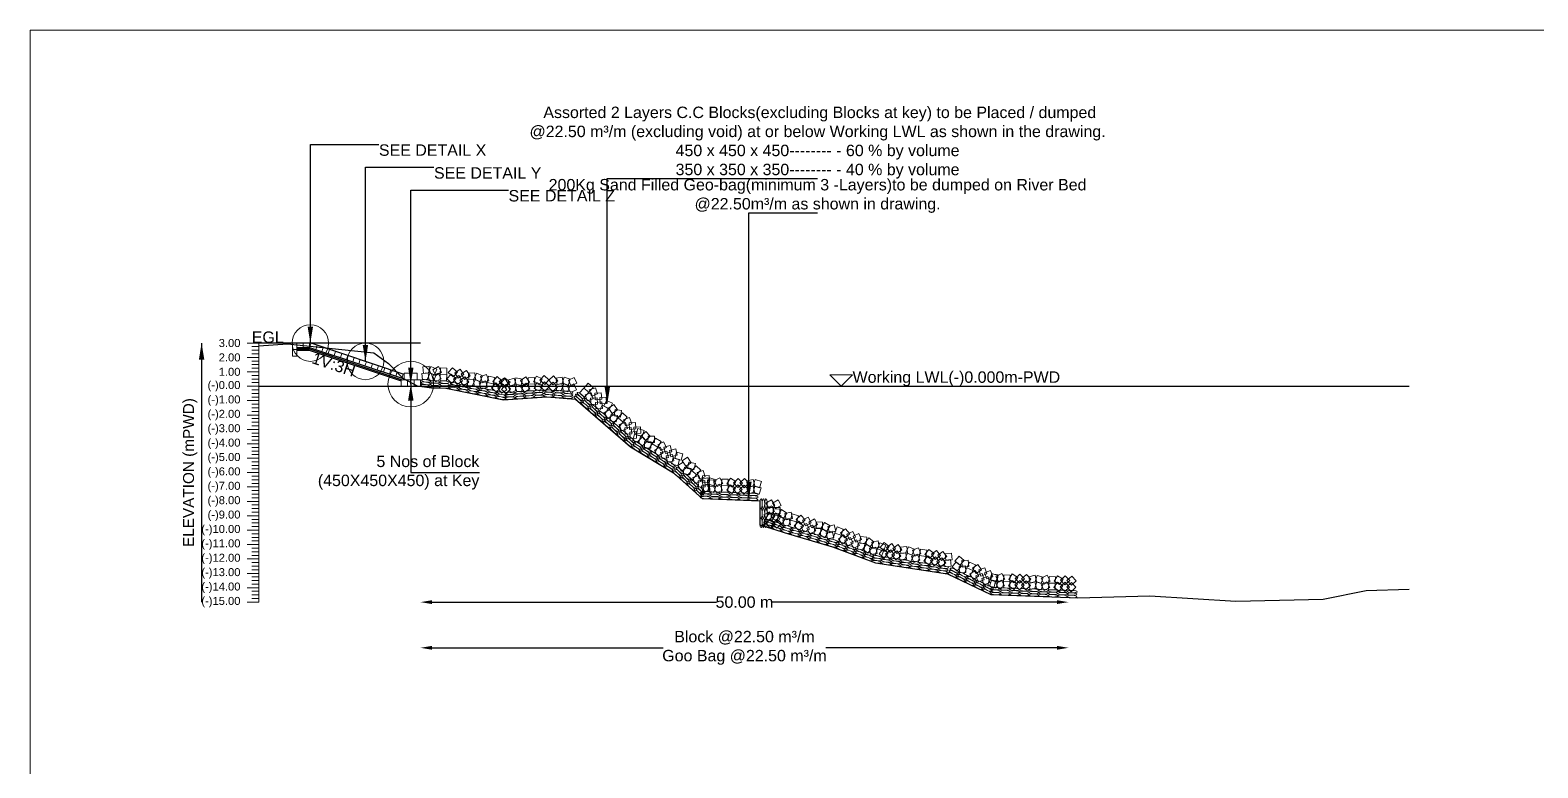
# Model space of a CAD drawing. Header units: inches. Extents: x 89000 to 845017, y -7071 to 0.
# Drawn here: x 565000 to 571595, y -3229 to 0 of the extents above; entities that cross this region are included whole.
import ezdxf

# ---------------------------------------------------------------- set-up
doc = ezdxf.new("R2010")
doc.units = ezdxf.units.IN
doc.header["$LTSCALE"] = 7
doc.header["$MEASUREMENT"] = 0
doc.header["$PDMODE"] = 3
for name, color, linetype, lineweight in [('Cross Section Labels', 7, 'Continuous', 9), ('Existing_Bed_Level for Xsection', 7, 'Continuous', 25), ('Long Section Labels', 7, 'Continuous', 9)]:
    doc.layers.add(name, color=color, linetype=linetype, lineweight=lineweight)
doc.styles.get("Standard").update_dxf_attribs({"font": 'arial.ttf'})
doc.dimstyles.new('Appron Lebeling Style', dxfattribs={"dimtxt": 50, "dimasz": 50, "dimexe": 0.18, "dimexo": 0.0625, "dimgap": 0.09, "dimtad": 0, "dimtih": 1, "dimtoh": 1, "dimdec": 4, "dimzin": 0, "dimdsep": 46, "dimtxsty": 'Standard', "dimcen": 0.09, "dimse1": 1, "dimse2": 1, "dimadec": 0, "dimazin": 0, "dimtfac": 1, "dimtdec": 4, "dimtofl": 0, "dimtmove": 0, "dimatfit": 3, "dimfxl": 1, "dimtolj": 1, "dimtzin": 0, "dimarcsym": 0})
doc.dimstyles.get("Standard").update_dxf_attribs({"dimtxt": 0.18, "dimasz": 0.18, "dimexe": 0.18, "dimexo": 0.0625, "dimgap": 0.09, "dimtad": 0, "dimtih": 1, "dimtoh": 1, "dimdec": 4, "dimzin": 0, "dimdsep": 46, "dimtxsty": 'Standard', "dimcen": 0.09, "dimadec": 0, "dimazin": 0, "dimtfac": 1, "dimtdec": 4, "dimtofl": 0, "dimtmove": 0, "dimatfit": 3, "dimfxl": 1, "dimtolj": 1, "dimtzin": 0, "dimarcsym": 0})

# ---------------------------------------------------------------- blocks, each defined once
blk = doc.blocks.new('*D319')
at = {"layer": 'Cross Section Labels', "color": 0, "lineweight": -2, "transparency": 16777216}
for p, q in [((566757.6, -2503.8), (568002, -2503.8)), ((569491.7, -2503.8), (568247.2, -2503.8))]:
    blk.add_line(p, q, dxfattribs=at)
at = {"layer": 'Cross Section Labels', "color": 0, "transparency": 16777216}
for points in [[(566757.6, -2495.4), (566757.6, -2512.1), (566707.6, -2503.8)], [(569491.7, -2495.4), (569491.7, -2512.1), (569541.7, -2503.8)]]:
    blk.add_solid(points, dxfattribs=at)
at = {"layer": 'Defpoints', "color": 0, "transparency": 16777216}
for p in [(566707.6, -1558.8), (569541.7, -2483.9), (569541.7, -2503.8)]:
    blk.add_point(p, dxfattribs=at)
at = {"layer": 'Cross Section Labels', "color": 0, "transparency": 16777216, "insert": (568124.6, -2503.8), "char_height": 50, "attachment_point": 5}
blk.add_mtext('\\A1;50.00 m', dxfattribs=at)
blk = doc.blocks.new('*D320')
at = {"layer": 'Cross Section Labels', "color": 0, "lineweight": -2, "transparency": 16777216}
for p, q in [((566757.6, -2703.8), (567769, -2703.8)), ((569491.7, -2703.8), (568480.2, -2703.8))]:
    blk.add_line(p, q, dxfattribs=at)
at = {"layer": 'Cross Section Labels', "color": 0, "transparency": 16777216}
for points in [[(566757.6, -2695.4), (566757.6, -2712.1), (566707.6, -2703.8)], [(569491.7, -2695.4), (569491.7, -2712.1), (569541.7, -2703.8)]]:
    blk.add_solid(points, dxfattribs=at)
at = {"layer": 'Defpoints', "color": 0, "transparency": 16777216}
for p in [(566707.6, -1558.8), (569541.7, -2483.9), (569541.7, -2703.8)]:
    blk.add_point(p, dxfattribs=at)
at = {"layer": 'Cross Section Labels', "color": 0, "transparency": 16777216, "insert": (568124.6, -2703.8), "char_height": 50, "attachment_point": 5}
blk.add_mtext('\\A1;Block @22.50 m³/m ^JGoo Bag @22.50 m³/m ', dxfattribs=at)

msp = doc.modelspace()

# ---------------------------------------------------------------- linework, layer by layer
at = {"layer": 'Cross Section Labels'}
for points in [[(565000, 0), (575000, 0), (575000, -7071), (565000, -7071)], [(568547.57972, -1558.78), (568597.57972, -1508.78), (568497.57972, -1508.78)]]:
    msp.add_lwpolyline(points, close=True, dxfattribs=at)
for centre, radius in [((566225.62972, -1369.78), 80), ((566466.60472, -1450.105), 80), ((566665.05472, -1549.33), 100)]:
    msp.add_circle(centre, radius, dxfattribs=at)
at = {"layer": 'Existing_Bed_Level for Xsection'}
for points in [[(566707.57972, -1369.78), (566000, -1369.78)], [(566000, -1382.191), (566125.97885, -1373.686), (566503.91538, -1413.061), (566566.9029, -1458.862), (566629.89423, -1523.815), (566692.88175, -1556.575), (566755.87308, -1566.025), (566818.86059, -1567.915), (567070.81828, -1618.315), (567259.78846, -1605.715), (567385.76731, -1615.165), (567625.68738, -1823.38), (567814.30639, -1938.04), (567940.07326, -2050.81), (568191.65015, -2060.26), (568191.65015, -2164.84), (568317.45759, -2205.16), (568509.9213, -2261.86), (568698.52171, -2332.42), (569012.92412, -2380.3), (569201.60102, -2471.02), (569582.74731, -2485.51), (569897.11988, -2476.69), (570274.45153, -2500), (570655.58163, -2490.55), (570844.20663, -2452.75), (571032.85208, -2447.71)], [(566636.70472, -1506.805), (566228.53938, -1370.74989), (566225.62972, -1369.78), (566222.56268, -1369.78), (566165.86268, -1369.78)], [(566165.86268, -1388.68), (566222.56268, -1388.68), (566636.70472, -1526.72735)], [(566165.86268, -1394.98), (566221.54033, -1394.98), (566627.89033, -1530.43)], [(566165.86268, -1401.28), (566220.51798, -1401.28), (566622.52972, -1535.28392)], [(566000, -1558.78), (571032.85208, -1558.78)]]:
    msp.add_lwpolyline(points, dxfattribs=at)
at = {"layer": 'Long Section Labels'}
for points in [[(566000, -1369.78), (565950, -1369.78)], [(566000, -2503.78), (566000, -2440.78), (566000, -2377.78), (566000, -2314.78), (566000, -2251.78), (566000, -2188.78), (566000, -2125.78), (566000, -2062.78), (566000, -1999.78), (566000, -1936.78), (566000, -1873.78), (566000, -1810.78), (566000, -1747.78), (566000, -1684.78), (566000, -1621.78), (566000, -1558.78), (566000, -1495.78), (566000, -1432.78), (566000, -1369.78)], [(566000, -1432.78), (565950, -1432.78)], [(566000, -1385.53), (565970, -1385.53)], [(566000, -1401.28), (565970, -1401.28)], [(566000, -1417.03), (565970, -1417.03)], [(566000, -1448.53), (565970, -1448.53)], [(566000, -1495.78), (565950, -1495.78)], [(566000, -1464.28), (565970, -1464.28)], [(566000, -1480.03), (565970, -1480.03)], [(566000, -1511.53), (565970, -1511.53)], [(566000, -1558.78), (565950, -1558.78)], [(566000, -1527.28), (565970, -1527.28)], [(566000, -1543.03), (565970, -1543.03)], [(566000, -1574.53), (565970, -1574.53)], [(566000, -1621.78), (565950, -1621.78)], [(566000, -1590.28), (565970, -1590.28)], [(566000, -1606.03), (565970, -1606.03)], [(566000, -1637.53), (565970, -1637.53)], [(566000, -1684.78), (565950, -1684.78)], [(566000, -1653.28), (565970, -1653.28)], [(566000, -1669.03), (565970, -1669.03)], [(566000, -1700.53), (565970, -1700.53)], [(566000, -1747.78), (565950, -1747.78)], [(566000, -1716.28), (565970, -1716.28)], [(566000, -1732.03), (565970, -1732.03)], [(566000, -1763.53), (565970, -1763.53)], [(566000, -1779.28), (565970, -1779.28)], [(566000, -1810.78), (565950, -1810.78)], [(566000, -1795.03), (565970, -1795.03)], [(566000, -1826.53), (565970, -1826.53)], [(566000, -1842.28), (565970, -1842.28)], [(566000, -1873.78), (565950, -1873.78)], [(566000, -1858.03), (565970, -1858.03)], [(566000, -1889.53), (565970, -1889.53)], [(566000, -1905.28), (565970, -1905.28)], [(566000, -1936.78), (565950, -1936.78)], [(566000, -1921.03), (565970, -1921.03)], [(566000, -1952.53), (565970, -1952.53)], [(566000, -1968.28), (565970, -1968.28)], [(566000, -1999.78), (565950, -1999.78)], [(566000, -1984.03), (565970, -1984.03)], [(566000, -2015.53), (565970, -2015.53)], [(566000, -2031.28), (565970, -2031.28)], [(566000, -2062.78), (565950, -2062.78)], [(566000, -2047.03), (565970, -2047.03)], [(566000, -2078.53), (565970, -2078.53)], [(566000, -2094.28), (565970, -2094.28)], [(566000, -2110.03), (565970, -2110.03)], [(566000, -2125.78), (565950, -2125.78)], [(566000, -2141.53), (565970, -2141.53)], [(566000, -2157.28), (565970, -2157.28)], [(566000, -2173.03), (565970, -2173.03)], [(566000, -2188.78), (565950, -2188.78)], [(566000, -2204.53), (565970, -2204.53)], [(566000, -2220.28), (565970, -2220.28)], [(566000, -2236.03), (565970, -2236.03)], [(566000, -2251.78), (565950, -2251.78)], [(566000, -2267.53), (565970, -2267.53)], [(566000, -2283.28), (565970, -2283.28)], [(566000, -2299.03), (565970, -2299.03)], [(566000, -2314.78), (565950, -2314.78)], [(566000, -2330.53), (565970, -2330.53)], [(566000, -2346.28), (565970, -2346.28)], [(566000, -2362.03), (565970, -2362.03)], [(566000, -2377.78), (565950, -2377.78)], [(566000, -2393.53), (565970, -2393.53)], [(566000, -2409.28), (565970, -2409.28)], [(566000, -2425.03), (565970, -2425.03)], [(566000, -2440.78), (565950, -2440.78)], [(566000, -2503.78), (565950, -2503.78)], [(566000, -2456.53), (565970, -2456.53)], [(566000, -2472.28), (565970, -2472.28)], [(566000, -2488.03), (565970, -2488.03)]]:
    msp.add_lwpolyline(points, dxfattribs=at)
for points in [[(566165.86268, -1369.78), (566146.96268, -1369.78), (566146.96268, -1398.13), (566165.86268, -1398.13)], [(566194.21268, -1369.78), (566165.86268, -1369.78), (566165.86268, -1388.68), (566194.21268, -1388.68)], [(566222.56268, -1369.78), (566194.21268, -1369.78), (566194.21268, -1388.68), (566222.56268, -1388.68)], [(566255.43455, -1379.71494), (566228.53938, -1370.74989), (566222.56268, -1388.68), (566249.45785, -1397.64506)], [(566282.32972, -1388.68), (566255.43455, -1379.71494), (566249.45785, -1397.64506), (566276.35302, -1406.61011)], [(566165.86268, -1398.13), (566146.96268, -1398.13), (566146.96268, -1426.48), (566165.86268, -1426.48)], [(566309.2249, -1397.64506), (566282.32972, -1388.68), (566276.35302, -1406.61011), (566303.24819, -1415.57517)], [(566336.12007, -1406.61011), (566309.2249, -1397.64506), (566303.24819, -1415.57517), (566330.14336, -1424.54023)], [(566363.01524, -1415.57517), (566336.12007, -1406.61011), (566330.14336, -1424.54023), (566357.03853, -1433.50529)], [(566389.91041, -1424.54023), (566363.01524, -1415.57517), (566357.03853, -1433.50529), (566383.9337, -1442.47034)], [(566416.80558, -1433.50529), (566389.91041, -1424.54023), (566383.9337, -1442.47034), (566410.82888, -1451.4354)], [(566443.70075, -1442.47034), (566416.80558, -1433.50529), (566410.82888, -1451.4354), (566437.72405, -1460.40046)], [(566470.59592, -1451.4354), (566443.70075, -1442.47034), (566437.72405, -1460.40046), (566464.61922, -1469.36551)], [(566497.4911, -1460.40046), (566470.59592, -1451.4354), (566464.61922, -1469.36551), (566491.51439, -1478.33057)], [(566524.38627, -1469.36551), (566497.4911, -1460.40046), (566491.51439, -1478.33057), (566518.40956, -1487.29563)], [(566551.28144, -1478.33057), (566524.38627, -1469.36551), (566518.40956, -1487.29563), (566545.30473, -1496.26069)], [(566578.17661, -1487.29563), (566551.28144, -1478.33057), (566545.30473, -1496.26069), (566572.19991, -1505.22574)], [(566605.07178, -1496.26069), (566578.17661, -1487.29563), (566572.19991, -1505.22574), (566599.09508, -1514.1908)], [(566631.96695, -1505.22574), (566605.07178, -1496.26069), (566599.09508, -1514.1908), (566625.99025, -1523.15586)], [(566665.05472, -1502.08), (566636.70472, -1502.08), (566636.70472, -1530.43), (566665.05472, -1530.43)], [(566693.40472, -1502.08), (566665.05472, -1502.08), (566665.05472, -1530.43), (566693.40472, -1530.43)], [(566740.9525, -1499.40636), (566712.7836, -1502.60563), (566715.98287, -1530.77454), (566744.15177, -1527.57527)], [(566745.15852, -1471.3701), (566716.98962, -1474.56937), (566720.18888, -1502.73828), (566748.35779, -1499.53901)], [(566775.1611, -1511.96355), (566749.17102, -1500.63931), (566737.84679, -1526.62939), (566763.83687, -1537.95362)], [(566779.36712, -1483.92728), (566753.37704, -1472.60305), (566742.05281, -1498.59313), (566768.04288, -1509.91736)], [(566785.07151, -1501.20627), (566760.09755, -1514.62357), (566773.51486, -1539.59753), (566798.48881, -1526.18023)], [(566785.92179, -1472.86903), (566760.94784, -1486.28633), (566774.36514, -1511.26028), (566799.3391, -1497.84298)], [(566822.22419, -1507.50871), (566793.88695, -1506.65842), (566793.03666, -1534.99567), (566821.37391, -1535.84595)], [(566823.07448, -1479.17146), (566794.73723, -1478.32118), (566793.88695, -1506.65842), (566822.22419, -1507.50871)], [(566863.36728, -1524.29249), (566842.06159, -1505.58982), (566823.35891, -1526.89551), (566844.66461, -1545.59818)], [(566868.92807, -1496.49321), (566847.62238, -1477.79053), (566828.9197, -1499.09623), (566850.2254, -1517.7989)], [(566875.10228, -1511.4993), (566851.50689, -1527.21489), (566867.22248, -1550.81028), (566890.81787, -1535.09469)], [(566880.66307, -1483.70001), (566857.06768, -1499.41561), (566872.78327, -1523.011), (566896.37866, -1507.29541)], [(566924.18108, -1512.84054), (566908.4467, -1489.25767), (566884.86383, -1504.99205), (566900.59821, -1528.57492)], [(566945.55252, -1499.41695), (566917.2616, -1501.2463), (566919.09095, -1529.53722), (566947.38187, -1527.70787)], [(566979.11186, -1513.61843), (566953.70157, -1501.04704), (566941.13018, -1526.45732), (566966.54046, -1539.02872)], [(566996.81677, -1507.63442), (566969.95606, -1516.7022), (566979.02383, -1543.56291), (567005.88454, -1534.49514)], [(567032.39962, -1520.04021), (567004.60034, -1514.47942), (566999.03955, -1542.2787), (567026.83883, -1547.83949)], [(567063.52305, -1535.41874), (567042.21736, -1516.71606), (567023.51468, -1538.02176), (567044.82038, -1556.72443)], [(567240.15433, -1526.99183), (567214.70637, -1514.49689), (567202.21143, -1539.94486), (567227.65939, -1552.4398)], [(567248.14435, -1511.57964), (567229.46748, -1532.90795), (567250.79579, -1551.58483), (567269.47266, -1530.25652)], [(567308.28583, -1534.48017), (567289.78649, -1512.99769), (567268.30401, -1531.49703), (567286.80335, -1552.97951)], [(566650.87972, -1530.43), (566622.52972, -1530.43), (566622.52972, -1558.78), (566650.87972, -1558.78)], [(566679.22972, -1530.43), (566650.87972, -1530.43), (566650.87972, -1558.78), (566679.22972, -1558.78)], [(566707.57972, -1530.43), (566679.22972, -1530.43), (566679.22972, -1558.78), (566707.57972, -1558.78)], [(566918.62029, -1540.63982), (566902.88591, -1517.05695), (566879.30304, -1532.79133), (566895.03742, -1556.3742)], [(566939.99173, -1527.21624), (566911.70081, -1529.04559), (566913.53016, -1557.3365), (566941.82108, -1555.50715)], [(566973.55107, -1541.41771), (566948.14078, -1528.84632), (566935.56939, -1554.25661), (566960.97967, -1566.828)], [(566991.25598, -1535.43371), (566964.39527, -1544.50148), (566973.46304, -1571.36219), (567000.32375, -1562.29442)], [(567026.83883, -1547.83949), (566999.03955, -1542.2787), (566993.47876, -1570.07799), (567021.27804, -1575.63878)], [(567057.96226, -1563.21802), (567036.65657, -1544.51535), (567017.95389, -1565.82104), (567039.25958, -1584.52371)], [(567069.69726, -1550.42483), (567046.10186, -1566.14042), (567061.81746, -1589.73581), (567085.41285, -1574.02022)], [(567075.25805, -1522.62554), (567051.66265, -1538.34114), (567067.37825, -1561.93653), (567090.97364, -1546.22094)], [(567099.74846, -1541.55725), (567078.40529, -1522.89736), (567059.7454, -1544.24054), (567081.08858, -1562.90043)], [(567101.63457, -1569.84444), (567080.2914, -1551.18455), (567061.63151, -1572.52773), (567082.97469, -1591.18761)], [(567116.87654, -1523.02187), (567090.04321, -1532.17036), (567099.1917, -1559.00369), (567126.02503, -1549.85521)], [(567118.76265, -1551.30906), (567091.92932, -1560.45755), (567101.07781, -1587.29088), (567127.91114, -1578.14239)], [(567152.979, -1527.97398), (567125.16862, -1522.46898), (567119.66362, -1550.27937), (567147.474, -1555.78437)], [(567154.86511, -1556.26117), (567127.05473, -1550.75617), (567121.54973, -1578.56656), (567149.36011, -1584.07156)], [(567168.50895, -1517.5772), (567144.94514, -1533.34011), (567160.70805, -1556.90392), (567184.27186, -1541.14102)], [(567170.39506, -1545.86439), (567146.83125, -1561.6273), (567162.59416, -1585.19111), (567186.15797, -1569.42821)], [(567206.09623, -1520.2678), (567177.80904, -1522.15391), (567179.69515, -1550.4411), (567207.98234, -1548.55499)], [(567207.98234, -1548.55499), (567179.69515, -1550.4411), (567181.58126, -1578.72829), (567209.86845, -1576.84218)], [(567242.04044, -1555.27902), (567216.59248, -1542.78408), (567204.09754, -1568.23205), (567229.5455, -1580.72699)], [(567250.03046, -1539.86683), (567231.35359, -1561.19514), (567252.6819, -1579.87202), (567271.35877, -1558.54371)], [(567306.16518, -1562.75074), (567287.66584, -1541.26826), (567266.18336, -1559.76761), (567284.6827, -1581.25008)], [(567325.73531, -1546.8152), (567297.88022, -1552.08936), (567303.15438, -1579.94445), (567331.00947, -1574.67028)], [(567327.85595, -1518.54463), (567300.00087, -1523.81879), (567305.27503, -1551.67387), (567333.13012, -1546.39971)], [(567360.77904, -1556.80757), (567334.02251, -1547.43685), (567324.65179, -1574.19338), (567351.40832, -1583.5641)], [(567362.89969, -1528.53699), (567336.14316, -1519.16627), (567326.77244, -1545.92281), (567353.52897, -1555.29353)], [(567377.61962, -1548.70403), (567352.06891, -1560.98749), (567364.35236, -1586.53821), (567389.90308, -1574.25475)], [(567379.74027, -1520.43346), (567354.18955, -1532.71691), (567366.47301, -1558.26763), (567392.02373, -1545.98418)], [(567443.70703, -1585.36821), (567422.29581, -1566.78645), (567403.71404, -1588.19767), (567425.12527, -1606.77944)], [(567462.28879, -1563.95699), (567440.87757, -1545.37522), (567422.29581, -1566.78645), (567443.70703, -1585.36821)], [(567481.73361, -1592.71574), (567472.46579, -1565.9234), (567445.67344, -1575.19122), (567454.94127, -1601.98357)], [(567463.15185, -1614.12697), (567453.88402, -1587.33462), (567427.09167, -1596.60245), (567436.3595, -1623.39479)], [(567479.67831, -1608.81168), (567451.3982, -1610.80115), (567453.38767, -1639.08126), (567481.66778, -1637.09179)], [(567498.26007, -1587.40046), (567469.97996, -1589.38993), (567471.96943, -1617.67004), (567500.24954, -1615.68056)], [(567503.08946, -1655.6615), (567501.07747, -1627.38298), (567472.79896, -1629.39497), (567474.81095, -1657.67349)], [(567528.30309, -1654.5642), (567502.80964, -1642.16234), (567490.40778, -1667.6558), (567515.90124, -1680.05766)], [(567521.67123, -1634.25027), (567519.65924, -1605.97176), (567491.38072, -1607.98375), (567493.39271, -1636.26226)], [(567546.88486, -1633.15297), (567521.3914, -1620.75112), (567508.98954, -1646.24457), (567534.483, -1658.64643)], [(567569.02895, -1662.09343), (567553.16132, -1638.60001), (567529.6679, -1654.46764), (567545.53553, -1677.96106)], [(567550.44719, -1683.50466), (567534.57956, -1660.01124), (567511.08614, -1675.87887), (567526.95376, -1699.37229)], [(567568.79471, -1687.06003), (567540.96439, -1681.6567), (567535.56106, -1709.48702), (567563.39138, -1714.89035)], [(567593.58561, -1715.44056), (567572.17438, -1696.8588), (567553.59262, -1718.27002), (567575.00384, -1736.85178)], [(567587.37647, -1665.64881), (567559.54616, -1660.24548), (567554.14283, -1688.07579), (567581.97314, -1693.47913)], [(567612.16737, -1694.02933), (567590.75614, -1675.44757), (567572.17438, -1696.8588), (567593.58561, -1715.44056)], [(567631.61219, -1722.78809), (567622.34436, -1695.99574), (567595.55201, -1705.26357), (567604.81984, -1732.05592)], [(567613.03042, -1744.19931), (567603.7626, -1717.40697), (567576.97025, -1726.67479), (567586.23808, -1753.46714)], [(567629.55688, -1738.88403), (567601.27677, -1740.8735), (567603.26624, -1769.15361), (567631.54635, -1767.16414)], [(567648.13864, -1717.4728), (567619.85854, -1719.46227), (567621.84801, -1747.74238), (567650.12811, -1745.75291)], [(567652.96804, -1785.73384), (567650.95605, -1757.45533), (567622.67753, -1759.46732), (567624.68952, -1787.74583)], [(567670.93776, -1776.37884), (567643.725, -1768.42973), (567635.77589, -1795.64249), (567662.98865, -1803.5916)], [(567671.5498, -1764.32262), (567669.53781, -1736.0441), (567641.2593, -1738.05609), (567643.27129, -1766.33461)], [(567685.66404, -1752.15367), (567658.45129, -1744.20456), (567650.50218, -1771.41732), (567677.71494, -1779.36642)], [(567712.34955, -1776.96888), (567692.76539, -1756.47052), (567672.26702, -1776.05468), (567691.85118, -1796.55305)], [(567731.0335, -1777.39575), (567702.69113, -1776.73802), (567702.03341, -1805.08039), (567730.37577, -1805.73812)], [(567697.62326, -1801.19406), (567678.0391, -1780.69569), (567657.54073, -1800.27985), (567677.12489, -1820.77822)], [(567716.30721, -1801.62092), (567687.96484, -1800.96319), (567687.30712, -1829.30556), (567715.64948, -1829.96329)], [(567745.50806, -1825.44009), (567721.28289, -1810.7138), (567706.5566, -1834.93897), (567730.78177, -1849.66526)], [(567760.23435, -1801.21492), (567736.00918, -1786.48863), (567721.28289, -1810.7138), (567745.50806, -1825.44009)], [(567769.50207, -1850.52903), (567755.87071, -1825.67126), (567731.01294, -1839.30261), (567744.6443, -1864.16038)], [(567784.22836, -1826.30386), (567770.597, -1801.44609), (567745.73923, -1815.07744), (567759.37059, -1839.93521)], [(567784.90255, -1842.51648), (567757.35704, -1849.22223), (567764.0628, -1876.76775), (567791.60831, -1870.06199)], [(567799.62884, -1818.2913), (567772.08333, -1824.99706), (567778.78909, -1852.54257), (567806.3346, -1845.83682)], [(567830.56806, -1860.54947), (567823.84037, -1833.0093), (567796.30021, -1839.73699), (567803.0279, -1867.27716)], [(567815.84177, -1884.77464), (567809.11408, -1857.23447), (567781.57392, -1863.96216), (567788.30161, -1891.50233)], [(567840.51395, -1879.46287), (567813.30119, -1871.51376), (567805.35208, -1898.72651), (567832.56484, -1906.67562)], [(567855.24024, -1855.23769), (567828.02748, -1847.28859), (567820.07837, -1874.50134), (567847.29113, -1882.45045)], [(567872.50175, -1914.56994), (567857.01676, -1890.82257), (567833.26939, -1906.30756), (567848.75437, -1930.05493)], [(567891.4279, -1893.46252), (567875.94292, -1869.71515), (567852.19554, -1885.20014), (567867.68053, -1908.94751)], [(567890.78927, -1918.42205), (567863.05013, -1912.56862), (567857.1967, -1940.30776), (567884.93584, -1946.16119)], [(567909.71543, -1897.31463), (567881.97629, -1891.4612), (567876.12286, -1919.20034), (567903.86199, -1925.05377)], [(567934.04335, -1926.09301), (567912.93593, -1907.16686), (567894.00977, -1928.27427), (567915.11719, -1947.20043)], [(567915.11719, -1947.20043), (567894.00977, -1928.27427), (567875.08362, -1949.38169), (567896.19103, -1968.30785)], [(567934.09361, -1976.27039), (567925.26099, -1949.33143), (567898.32204, -1958.16405), (567907.15465, -1985.103)], [(567953.01976, -1955.16297), (567944.18715, -1928.22401), (567917.24819, -1937.05663), (567926.08081, -1963.99559)], [(567950.70399, -1971.22351), (567922.39537, -1972.75462), (567923.92648, -2001.06324), (567952.23511, -1999.53213)], [(567965.00772, -1959.66395), (567937.36887, -1965.97394), (567943.67886, -1993.6128), (567971.31772, -1987.30281)], [(567969.63015, -1950.11609), (567941.32153, -1951.6472), (567942.85264, -1979.95583), (567971.16126, -1978.42471)], [(567992.27934, -1997.33898), (567990.72568, -1969.03159), (567962.41829, -1970.58524), (567963.97194, -1998.89264)], [(568000.39995, -1968.34158), (567973.31236, -1959.9759), (567964.94667, -1987.06349), (567992.03427, -1995.42918)], [(568016.92639, -1959.61524), (567991.85187, -1972.84364), (568005.08027, -1997.91817), (568030.1548, -1984.68976)], [(568054.03044, -1966.19793), (568025.70042, -1965.13377), (568024.63626, -1993.46379), (568052.96628, -1994.52796)], [(568087.20522, -1976.42541), (568063.19375, -1961.35318), (568048.12153, -1985.36465), (568072.13299, -2000.43687)], [(568096.75385, -1961.92714), (568075.96135, -1981.19874), (568095.23294, -2001.99124), (568116.02544, -1982.71964)], [(568144.35606, -1983.76785), (568125.06791, -1962.9907), (568104.29077, -1982.27885), (568123.57891, -2003.056)], [(568163.31787, -1967.11309), (568135.67901, -1973.42308), (568141.989, -2001.06194), (568169.62786, -1994.75195)], [(568198.7101, -1975.79072), (568171.6225, -1967.42504), (568163.25681, -1994.51263), (568190.34441, -2002.87832)], [(567963.94356, -1987.99397), (567936.3047, -1994.30396), (567942.6147, -2021.94282), (567970.25355, -2015.63283)], [(567973.35318, -2018.4464), (567971.79953, -1990.13901), (567943.49213, -1991.69266), (567945.04579, -2020.00006)], [(567999.33579, -1996.6716), (567972.24819, -1988.30592), (567963.88251, -2015.39351), (567990.9701, -2023.7592)], [(568015.86223, -1987.94526), (567990.7877, -2001.17366), (568004.01611, -2026.24819), (568029.09064, -2013.01978)], [(568052.96628, -1994.52796), (568024.63626, -1993.46379), (568023.5721, -2021.79381), (568051.90212, -2022.85798)], [(568086.14106, -2004.75543), (568062.12959, -1989.6832), (568047.05736, -2013.69467), (568071.06883, -2028.76689)], [(568095.68968, -1990.25716), (568074.89718, -2009.52876), (568094.16878, -2030.32126), (568114.96128, -2011.04966)], [(568143.2919, -2012.09787), (568124.00375, -1991.32072), (568103.2266, -2010.60887), (568122.51475, -2031.38602)], [(568162.25371, -1995.44311), (568134.61485, -2001.7531), (568140.92484, -2029.39196), (568168.5637, -2023.08197)], [(568197.64593, -2004.12074), (568170.55834, -1995.75506), (568162.19265, -2022.84265), (568189.28025, -2031.20834)], [(568247.43601, -2134.08545), (568234.4541, -2108.88243), (568209.25107, -2121.86434), (568222.23298, -2147.06736)], [(568256.08839, -2107.08807), (568243.10648, -2081.88504), (568217.90346, -2094.86695), (568230.88536, -2120.06998)], [(568257.31545, -2080.33151), (568243.15515, -2055.77121), (568218.59485, -2069.93151), (568232.75515, -2094.49181)], [(568252.13015, -2117.65651), (568252.13015, -2089.30651), (568223.78015, -2089.30651), (568223.78015, -2117.65651)], [(568285.66545, -2080.33151), (568271.50515, -2055.77121), (568246.94485, -2069.93151), (568261.10515, -2094.49181)], [(568278.8341, -2096.15355), (568250.51696, -2094.7891), (568249.15251, -2123.10625), (568277.46966, -2124.47069)], [(568280.48015, -2117.65651), (568280.48015, -2089.30651), (568252.13015, -2089.30651), (568252.13015, -2117.65651)], [(568310.58308, -2114.03968), (568286.74809, -2098.6899), (568271.39831, -2122.52489), (568295.23329, -2137.87467)], [(568328.84872, -2110.08511), (568301.13852, -2116.07402), (568307.12743, -2143.78423), (568334.83763, -2137.79531)], [(568258.00163, -2160.18949), (568237.96313, -2140.13504), (568217.90867, -2160.17353), (568237.94717, -2180.22799)], [(568243.15515, -2151.19181), (568257.31545, -2126.63151), (568232.75515, -2112.47121), (568218.59485, -2137.03151)], [(568270.18172, -2123.15093), (568241.86457, -2121.78648), (568240.50013, -2150.10363), (568268.81727, -2151.46808)], [(568286.35163, -2160.18949), (568266.31313, -2140.13504), (568246.25867, -2160.17353), (568266.29717, -2180.22799)], [(568271.50515, -2151.19181), (568285.66545, -2126.63151), (568261.10515, -2112.47121), (568246.94485, -2137.03151)], [(568301.93069, -2141.03706), (568278.0957, -2125.68728), (568262.74592, -2149.52227), (568286.58091, -2164.87205)], [(568320.19633, -2137.08249), (568292.48613, -2143.07141), (568298.47504, -2170.78161), (568326.18525, -2164.7927)], [(568352.92392, -2152.55849), (568325.72947, -2144.54698), (568317.71795, -2171.74143), (568344.9124, -2179.75295)], [(568360.93543, -2125.36404), (568333.74098, -2117.35253), (568325.72947, -2144.54698), (568352.92392, -2152.55849)], [(568382.55604, -2170.64451), (568362.99842, -2150.12082), (568342.47473, -2169.67844), (568362.03235, -2190.20213)], [(568390.56756, -2143.45006), (568371.00993, -2122.92637), (568350.48624, -2142.48399), (568370.04386, -2163.00768)], [(568395.38249, -2158.94586), (568370.48271, -2172.50034), (568384.03719, -2197.40011), (568408.93696, -2183.84564)], [(568403.394, -2131.75141), (568378.49423, -2145.30589), (568392.0487, -2170.20566), (568416.94847, -2156.65119)], [(568436.13592, -2191.84184), (568422.56163, -2166.95287), (568397.67265, -2180.52716), (568411.24695, -2205.41614)], [(568444.14744, -2164.64739), (568430.57314, -2139.75841), (568405.68417, -2153.33271), (568419.25846, -2178.22168)], [(568466.6282, -2153.17801), (568438.2867, -2152.48361), (568437.59231, -2180.82511), (568465.9338, -2181.51951)], [(568498.79128, -2170.30832), (568474.59995, -2155.5265), (568459.81813, -2179.71783), (568484.00945, -2194.49965)], [(568516.95829, -2165.9229), (568489.39747, -2172.56545), (568496.04002, -2200.12627), (568523.60084, -2193.48372)], [(568556.93617, -2184.60621), (568530.38361, -2174.67225), (568520.44964, -2201.22482), (568547.00221, -2211.15878)], [(568458.61669, -2180.37246), (568430.27519, -2179.67807), (568429.58079, -2208.01956), (568457.92229, -2208.71396)], [(568490.77976, -2197.50277), (568466.58844, -2182.72095), (568451.80662, -2206.91228), (568475.99794, -2221.6941)], [(568508.94678, -2193.11735), (568481.38595, -2199.7599), (568488.02851, -2227.32072), (568515.58933, -2220.67817)], [(568547.00221, -2211.15878), (568520.44964, -2201.22482), (568510.51568, -2227.77739), (568537.06825, -2237.71135)], [(568575.26645, -2231.31566), (568557.22513, -2209.44711), (568535.35658, -2227.48843), (568553.3979, -2249.35698)], [(568585.20041, -2204.76309), (568567.15909, -2182.89454), (568545.29055, -2200.93586), (568563.33186, -2222.80441)], [(568588.89593, -2220.5633), (568563.09138, -2232.30416), (568574.83224, -2258.10871), (568600.63679, -2246.36785)], [(568598.82989, -2194.01073), (568573.02534, -2205.75159), (568584.7662, -2231.55614), (568610.57075, -2219.81528)], [(568627.19495, -2256.28686), (568615.43355, -2230.49167), (568589.63836, -2242.25307), (568601.39976, -2268.04827)], [(568637.12891, -2229.7343), (568625.36751, -2203.9391), (568599.57232, -2215.7005), (568611.33372, -2241.4957)], [(568660.37166, -2219.90038), (568632.15221, -2217.18288), (568629.43471, -2245.40234), (568657.65416, -2248.11984)], [(568691.22866, -2239.28482), (568668.15525, -2222.81241), (568651.68284, -2245.88582), (568674.75625, -2262.35823)], [(568709.66257, -2236.20856), (568681.6976, -2240.86504), (568686.35407, -2268.83001), (568714.31905, -2264.17353)], [(568650.4377, -2246.45295), (568622.21824, -2243.73545), (568619.50074, -2271.95491), (568647.7202, -2274.67241)], [(568681.2947, -2265.83739), (568658.22129, -2249.36498), (568641.74888, -2272.43839), (568664.82229, -2288.9108)], [(568699.72861, -2262.76113), (568671.76363, -2267.41761), (568676.42011, -2295.38258), (568704.38508, -2290.7261)], [(568732.87019, -2280.69651), (568706.31762, -2270.76255), (568696.38366, -2297.31512), (568722.93623, -2307.24908)], [(568742.80416, -2254.14394), (568716.25159, -2244.20998), (568706.31762, -2270.76255), (568732.87019, -2280.69651)], [(568753.31551, -2288.66566), (568731.16703, -2270.96913), (568713.4705, -2293.11762), (568735.61899, -2310.81415)], [(568757.58369, -2260.63879), (568735.43521, -2242.94227), (568717.73868, -2265.09075), (568739.88717, -2282.78728)], [(568764.44582, -2275.34304), (568741.60309, -2292.13387), (568758.39392, -2314.9766), (568781.23665, -2298.18577)], [(568768.714, -2247.31617), (568745.87127, -2264.107), (568762.6621, -2286.94974), (568785.50483, -2270.1589)], [(568809.26592, -2302.43817), (568792.4569, -2279.60881), (568769.62755, -2296.41783), (568786.43657, -2319.24719)], [(568813.5341, -2274.4113), (568796.72508, -2251.58195), (568773.89573, -2268.39097), (568790.70475, -2291.22032)], [(568829.99317, -2288.03982), (568801.81724, -2291.17661), (568804.95403, -2319.35254), (568833.12996, -2316.21575)], [(568834.26135, -2260.01295), (568806.08542, -2263.14975), (568809.22221, -2291.32568), (568837.39814, -2288.18888)], [(568864.17384, -2300.67283), (568838.20893, -2289.29099), (568826.82709, -2315.25589), (568852.792, -2326.63773)], [(568868.44202, -2272.64597), (568842.47711, -2261.26412), (568831.09527, -2287.22903), (568857.06018, -2298.61087)], [(568881.58282, -2293.87579), (568855.17058, -2304.17706), (568865.47184, -2330.5893), (568891.88408, -2320.28803)], [(568885.851, -2265.84892), (568859.43876, -2276.15019), (568869.74002, -2302.56243), (568896.15226, -2292.26116)], [(568917.70172, -2304.62138), (568889.67485, -2300.3532), (568885.40667, -2328.38006), (568913.43354, -2332.64825)], [(568921.9699, -2276.59452), (568893.94303, -2272.32634), (568889.67485, -2300.3532), (568917.70172, -2304.62138)], [(568949.50356, -2318.54292), (568927.35508, -2300.8464), (568909.65855, -2322.99488), (568931.80704, -2340.69141)], [(568953.77175, -2290.51606), (568931.62326, -2272.81953), (568913.92673, -2294.96802), (568936.07522, -2312.66455)], [(568960.63387, -2305.2203), (568937.79114, -2322.01113), (568954.58197, -2344.85387), (568977.42471, -2328.06303)], [(568964.90205, -2277.19344), (568942.05932, -2293.98427), (568958.85015, -2316.827), (568981.69289, -2300.03617)], [(569009.72215, -2304.28857), (568992.91314, -2281.45921), (568970.08378, -2298.26823), (568986.8928, -2321.09759)], [(569030.4494, -2289.89022), (569002.27347, -2293.02701), (569005.41026, -2321.20294), (569033.58619, -2318.06615)], [(569085.13147, -2321.06463), (569063.63538, -2302.5811), (569045.15186, -2324.07719), (569066.64795, -2342.56072)], [(569005.45397, -2332.31543), (568988.64496, -2309.48608), (568965.8156, -2326.2951), (568982.62462, -2349.12445)], [(569026.18122, -2317.91708), (568998.00529, -2321.05388), (569001.14208, -2349.22981), (569029.31801, -2346.09301)], [(569072.84648, -2346.61461), (569051.35039, -2328.13108), (569032.86687, -2349.62717), (569054.36295, -2368.1107)], [(569091.48253, -2345.21106), (569063.21183, -2347.33), (569065.33078, -2375.60071), (569093.60148, -2373.48176)], [(569103.76752, -2319.66108), (569075.49682, -2321.78002), (569077.61577, -2350.05073), (569105.88647, -2347.93178)], [(569122.87412, -2366.05838), (569097.32414, -2353.77339), (569085.03915, -2379.32337), (569110.58913, -2391.60836)], [(569135.15911, -2340.5084), (569109.60913, -2328.22341), (569097.32414, -2353.77339), (569122.87412, -2366.05838)], [(569149.2081, -2388.6789), (569133.20965, -2365.27437), (569109.80512, -2381.27283), (569125.80357, -2404.67736)], [(569161.4931, -2363.12892), (569145.49464, -2339.72439), (569122.09011, -2355.72285), (569138.08857, -2379.12738)], [(569176.03558, -2353.64777), (569149.27848, -2363.01688), (569158.64759, -2389.77398), (569185.40469, -2380.40487)], [(569210.96159, -2392.67547), (569201.57117, -2365.92585), (569174.82154, -2375.31626), (569184.21196, -2402.06589)], [(569163.75059, -2379.19775), (569136.99349, -2388.56686), (569146.3626, -2415.32396), (569173.1197, -2405.95485)], [(569198.67659, -2418.22545), (569189.28618, -2391.47583), (569162.53655, -2400.86624), (569171.92697, -2427.61587)], [(569222.71056, -2410.52481), (569194.85053, -2405.27683), (569189.60255, -2433.13686), (569217.46258, -2438.38484)], [(569232.22327, -2415.81872), (569205.13947, -2407.44076), (569196.76151, -2434.52456), (569223.84531, -2442.90252)], [(569233.30027, -2387.48918), (569206.21647, -2379.11122), (569197.83851, -2406.19503), (569224.92231, -2414.57299)], [(569234.99555, -2384.97483), (569207.13552, -2379.72685), (569201.88754, -2407.58688), (569229.74757, -2412.83486)], [(569248.75367, -2407.09986), (569223.67315, -2420.3169), (569236.89019, -2445.39742), (569261.97071, -2432.18038)], [(569249.83067, -2378.77033), (569224.75015, -2391.98737), (569237.96719, -2417.06789), (569263.04771, -2403.85084)], [(569285.85473, -2413.69938), (569257.5252, -2412.62237), (569256.4482, -2440.95191), (569284.77773, -2442.02891)], [(569286.93173, -2385.36984), (569258.6022, -2384.29284), (569257.5252, -2412.62237), (569285.85473, -2413.69938)], [(569319.02487, -2423.94188), (569295.02024, -2408.85877), (569279.93713, -2432.86341), (569303.94176, -2447.94651)], [(569320.10187, -2395.61235), (569296.09724, -2380.52924), (569281.01413, -2404.53387), (569305.01876, -2419.61698)], [(569328.58006, -2409.44794), (569307.77883, -2428.71011), (569327.041, -2449.51135), (569347.84224, -2430.24918)], [(569329.65707, -2381.11841), (569308.85583, -2400.38058), (569328.118, -2421.18181), (569348.91924, -2401.91964)], [(569376.17238, -2431.31022), (569356.89365, -2410.52434), (569336.10776, -2429.80307), (569355.38649, -2450.58895)], [(569377.24938, -2402.98069), (569357.97065, -2382.1948), (569337.18476, -2401.47353), (569356.46349, -2422.25942)], [(569395.14173, -2414.66406), (569367.50001, -2420.96152), (569373.79748, -2448.60324), (569401.43919, -2442.30577)], [(569396.21873, -2386.33452), (569368.57701, -2392.63199), (569374.87448, -2420.2737), (569402.5162, -2413.97624)], [(569430.53002, -2423.35773), (569403.44622, -2414.97977), (569395.06826, -2442.06357), (569422.15206, -2450.44153)], [(569431.60702, -2395.02819), (569404.52322, -2386.65023), (569396.14526, -2413.73403), (569423.22906, -2422.11199)], [(569447.06041, -2414.63887), (569421.9799, -2427.85591), (569435.19694, -2452.93643), (569460.27745, -2439.71939)], [(569448.13741, -2386.30933), (569423.0569, -2399.52638), (569436.27394, -2424.60689), (569461.35446, -2411.38985)], [(569484.16148, -2421.23838), (569455.83194, -2420.16138), (569454.75494, -2448.49092), (569483.08448, -2449.56792)], [(569485.23848, -2392.90885), (569456.90894, -2391.83185), (569455.83194, -2420.16138), (569484.16148, -2421.23838)], [(569517.33162, -2431.48089), (569493.32698, -2416.39778), (569478.24388, -2440.40241), (569502.24851, -2455.48552)], [(569518.40862, -2403.15135), (569494.40398, -2388.06825), (569479.32088, -2412.07288), (569503.32551, -2427.15599)], [(569526.88681, -2416.98695), (569506.08558, -2436.24912), (569525.34775, -2457.05035), (569546.14898, -2437.78818)], [(569527.96381, -2388.65741), (569507.16258, -2407.91959), (569526.42475, -2428.72082), (569547.22598, -2409.45865)], [(569574.47912, -2438.84923), (569555.20039, -2418.06334), (569534.41451, -2437.34207), (569553.69324, -2458.12796)], [(569575.55613, -2410.5197), (569556.2774, -2389.73381), (569535.49151, -2409.01254), (569554.77024, -2429.79843)]]:
    msp.add_lwpolyline(points, close=True, dxfattribs=at)
for centre, major_axis in [((566729.10857, -1556.59485), (20.73437, -3.11058)), ((566730.69751, -1546.00337), (20.73437, -3.11058)), ((566732.28645, -1535.41189), (20.73437, -3.11058)), ((566770.09278, -1561.09427), (20.95697, -0.62883)), ((566770.414, -1550.38908), (20.95697, -0.62883)), ((566770.73522, -1539.6839), (20.95697, -0.62883)), ((566812.00672, -1562.35193), (20.95697, -0.62883)), ((566812.32793, -1551.64675), (20.95697, -0.62883)), ((566812.64915, -1540.94157), (20.95697, -0.62883)), ((566854.14787, -1569.51256), (20.55911, -4.11251)), ((566856.24861, -1559.0106), (20.55911, -4.11251)), ((566858.34936, -1548.50865), (20.55911, -4.11251)), ((566895.2661, -1577.73758), (20.55911, -4.11251)), ((566897.36684, -1567.23563), (20.55911, -4.11251)), ((566899.46758, -1556.73368), (20.55911, -4.11251)), ((566936.38433, -1585.96261), (20.55911, -4.11251)), ((566938.48507, -1575.46066), (20.55911, -4.11251)), ((566940.58581, -1564.95871), (20.55911, -4.11251)), ((566979.6033, -1583.68568), (20.55911, -4.11251)), ((566981.70404, -1573.18373), (20.55911, -4.11251)), ((567022.82227, -1581.40876), (20.55911, -4.11251)), ((567063.94049, -1589.63379), (20.55911, -4.11251)), ((567140.37422, -1586.84275), (20.91995, 1.39488)), ((567182.21411, -1584.05299), (20.91995, 1.39488)), ((567224.05401, -1581.26322), (20.91995, 1.39488)), ((567269.67343, -1579.60627), (20.90766, -1.56834)), ((567311.48875, -1582.74295), (20.90766, -1.56834)), ((567353.30407, -1585.87962), (20.90766, -1.56834)), ((566977.50255, -1594.18763), (20.55911, -4.11251)), ((567018.62078, -1602.41266), (20.55911, -4.11251)), ((567020.72152, -1591.91071), (20.55911, -4.11251)), ((567059.73901, -1610.63769), (20.55911, -4.11251)), ((567061.83975, -1600.13574), (20.55911, -4.11251)), ((567098.53432, -1589.63252), (20.91995, 1.39488)), ((567099.24685, -1600.31879), (20.91995, 1.39488)), ((567099.95938, -1611.00506), (20.91995, 1.39488)), ((567141.08675, -1597.52902), (20.91995, 1.39488)), ((567141.79928, -1608.2153), (20.91995, 1.39488)), ((567182.92664, -1594.73926), (20.91995, 1.39488)), ((567183.63917, -1605.42553), (20.91995, 1.39488)), ((567224.76654, -1591.94949), (20.91995, 1.39488)), ((567225.47907, -1602.63576), (20.91995, 1.39488)), ((567268.07117, -1600.96626), (20.90766, -1.56834)), ((567268.8723, -1590.28627), (20.90766, -1.56834)), ((567309.88648, -1604.10294), (20.90766, -1.56834)), ((567310.68762, -1593.42294), (20.90766, -1.56834)), ((567351.7018, -1607.23961), (20.90766, -1.56834)), ((567352.50294, -1596.55962), (20.90766, -1.56834)), ((567394.84328, -1615.9512), (15.83479, -13.74225)), ((567401.86306, -1607.86251), (15.83479, -13.74225)), ((567408.88284, -1599.77383), (15.83479, -13.74225)), ((567426.51286, -1643.43569), (15.83479, -13.74225)), ((567433.53264, -1635.347), (15.83479, -13.74225)), ((567440.55242, -1627.25832), (15.83479, -13.74225)), ((567465.20222, -1662.8315), (15.83479, -13.74225)), ((567472.222, -1654.74281), (15.83479, -13.74225)), ((567458.18244, -1670.92018), (15.83479, -13.74225)), ((567489.85202, -1698.40467), (15.83479, -13.74225)), ((567496.8718, -1690.31599), (15.83479, -13.74225)), ((567503.89158, -1682.2273), (15.83479, -13.74225)), ((567521.5216, -1725.88917), (15.83479, -13.74225)), ((567528.54138, -1717.80048), (15.83479, -13.74225)), ((567535.56116, -1709.7118), (15.83479, -13.74225)), ((567553.19119, -1753.37366), (15.83479, -13.74225)), ((567560.21096, -1745.28498), (15.83479, -13.74225)), ((567567.23074, -1737.19629), (15.83479, -13.74225)), ((567584.86077, -1780.85815), (15.83479, -13.74225)), ((567591.88054, -1772.76947), (15.83479, -13.74225)), ((567598.90032, -1764.68078), (15.83479, -13.74225)), ((567630.5699, -1792.16528), (15.83479, -13.74225)), ((567616.53035, -1808.34265), (15.83479, -13.74225)), ((567623.55012, -1800.25396), (15.83479, -13.74225)), ((567649.96907, -1831.87385), (17.91586, -10.89091)), ((567655.53234, -1822.72212), (17.91586, -10.89091)), ((567661.0956, -1813.57039), (17.91586, -10.89091)), ((567685.80079, -1853.65567), (17.91586, -10.89091)), ((567691.36406, -1844.50394), (17.91586, -10.89091)), ((567696.92732, -1835.35221), (17.91586, -10.89091)), ((567732.75904, -1857.13402), (17.91586, -10.89091)), ((567721.63251, -1875.43749), (17.91586, -10.89091)), ((567727.19578, -1866.28576), (17.91586, -10.89091)), ((567757.46423, -1897.21931), (17.91586, -10.89091)), ((567763.0275, -1888.06757), (17.91586, -10.89091)), ((567768.59076, -1878.91584), (17.91586, -10.89091)), ((567793.29595, -1919.00112), (17.91586, -10.89091)), ((567798.85922, -1909.84939), (17.91586, -10.89091)), ((567804.42248, -1900.69766), (17.91586, -10.89091)), ((567842.67125, -1927.51131), (15.61011, -13.99694)), ((567828.37149, -1943.45914), (15.61011, -13.99694)), ((567835.52137, -1935.48523), (15.61011, -13.99694)), ((567859.59171, -1971.45303), (15.61011, -13.99694)), ((567866.74159, -1963.47912), (15.61011, -13.99694)), ((567873.89147, -1955.5052), (15.61011, -13.99694)), ((567897.9618, -1991.473), (15.61011, -13.99694)), ((567905.11168, -1983.49909), (15.61011, -13.99694)), ((567890.81192, -1999.44692), (15.61011, -13.99694)), ((567922.03214, -2027.44081), (15.61011, -13.99694)), ((567929.18202, -2019.46689), (15.61011, -13.99694)), ((567936.3319, -2011.49298), (15.61011, -13.99694)), ((567953.1648, -2045.94298), (20.95162, -0.78701)), ((567953.56682, -2035.24053), (20.95162, -0.78701)), ((567953.96884, -2024.53808), (20.95162, -0.78701)), ((567995.06805, -2047.517), (20.95162, -0.78701)), ((567995.47007, -2036.81454), (20.95162, -0.78701)), ((567995.87208, -2026.11209), (20.95162, -0.78701)), ((568036.9713, -2049.09101), (20.95162, -0.78701)), ((568037.37331, -2038.38856), (20.95162, -0.78701)), ((568037.77533, -2027.68611), (20.95162, -0.78701)), ((568079.27656, -2039.96257), (20.95162, -0.78701)), ((568079.67858, -2029.26012), (20.95162, -0.78701)), ((568121.17981, -2041.53659), (20.95162, -0.78701)), ((568121.58183, -2030.83414), (20.95162, -0.78701)), ((568163.08306, -2043.1106), (20.95162, -0.78701)), ((568163.48508, -2032.40815), (20.95162, -0.78701)), ((568078.87455, -2050.66503), (20.95162, -0.78701)), ((568120.77779, -2052.23904), (20.95162, -0.78701)), ((568162.68104, -2053.81305), (20.95162, -0.78701)), ((568197.00515, -2073.00211), (0, -20.9664)), ((568197.00515, -2114.93491), (0, -20.9664)), ((568207.71515, -2073.00211), (0, -20.9664)), ((568207.71515, -2114.93491), (0, -20.9664)), ((568218.42515, -2073.00211), (0, -20.9664)), ((568218.42515, -2114.93491), (0, -20.9664)), ((568197.00515, -2156.86771), (0, -20.9664)), ((568207.71515, -2156.86771), (0, -20.9664)), ((568225.6247, -2170.1052), (19.96606, -6.39892)), ((568228.89338, -2159.90619), (19.96606, -6.39892)), ((568232.16206, -2149.70718), (19.96606, -6.39892)), ((568218.42515, -2156.86771), (0, -20.9664)), ((568265.55683, -2182.90304), (19.96606, -6.39892)), ((568268.82551, -2172.70403), (19.96606, -6.39892)), ((568272.09419, -2162.50502), (19.96606, -6.39892)), ((568308.75764, -2185.50187), (19.96606, -6.39892)), ((568312.02632, -2175.30286), (19.96606, -6.39892)), ((568305.48896, -2195.70088), (19.96606, -6.39892)), ((568345.49223, -2207.83649), (20.11181, -5.92496)), ((568348.5188, -2197.56303), (20.11181, -5.92496)), ((568351.54537, -2187.28957), (20.11181, -5.92496)), ((568385.71584, -2219.6864), (20.11181, -5.92496)), ((568388.74241, -2209.41294), (20.11181, -5.92496)), ((568391.76898, -2199.13949), (20.11181, -5.92496)), ((568425.93946, -2231.53632), (20.11181, -5.92496)), ((568428.96603, -2221.26286), (20.11181, -5.92496)), ((568431.9926, -2210.9894), (20.11181, -5.92496)), ((568466.16307, -2243.38624), (20.11181, -5.92496)), ((568469.18964, -2233.11278), (20.11181, -5.92496)), ((568472.21621, -2222.83932), (20.11181, -5.92496)), ((568509.41326, -2244.96269), (20.11181, -5.92496)), ((568512.43983, -2234.68923), (20.11181, -5.92496)), ((568553.64882, -2249.63204), (19.6371, -7.34672)), ((568506.38668, -2255.23615), (20.11181, -5.92496)), ((568546.14316, -2269.69398), (19.6371, -7.34672)), ((568549.89599, -2259.66301), (19.6371, -7.34672)), ((568585.41736, -2284.38741), (19.6371, -7.34672)), ((568589.17019, -2274.35644), (19.6371, -7.34672)), ((568592.92302, -2264.32547), (19.6371, -7.34672)), ((568624.69156, -2299.08085), (19.6371, -7.34672)), ((568628.44439, -2289.04988), (19.6371, -7.34672)), ((568632.19722, -2279.01891), (19.6371, -7.34672)), ((568663.96576, -2313.77428), (19.6371, -7.34672)), ((568667.71859, -2303.74331), (19.6371, -7.34672)), ((568671.47142, -2293.71234), (19.6371, -7.34672)), ((568705.55239, -2306.40699), (20.72742, -3.15656)), ((568747.00724, -2312.72011), (20.72742, -3.15656)), ((568702.32754, -2327.58285), (20.72742, -3.15656)), ((568703.93997, -2316.99492), (20.72742, -3.15656)), ((568743.78239, -2333.89596), (20.72742, -3.15656)), ((568745.39482, -2323.30803), (20.72742, -3.15656)), ((568785.23724, -2340.20907), (20.72742, -3.15656)), ((568786.84966, -2329.62115), (20.72742, -3.15656)), ((568788.46209, -2319.03322), (20.72742, -3.15656)), ((568826.69208, -2346.52219), (20.72742, -3.15656)), ((568828.30451, -2335.93426), (20.72742, -3.15656)), ((568829.91693, -2325.34633), (20.72742, -3.15656)), ((568868.14693, -2352.8353), (20.72742, -3.15656)), ((568869.75936, -2342.24737), (20.72742, -3.15656)), ((568871.37178, -2331.65945), (20.72742, -3.15656)), ((568909.60178, -2359.14841), (20.72742, -3.15656)), ((568911.2142, -2348.56049), (20.72742, -3.15656)), ((568912.82663, -2337.97256), (20.72742, -3.15656)), ((568951.05662, -2365.46153), (20.72742, -3.15656)), ((568952.66905, -2354.8736), (20.72742, -3.15656)), ((568954.28147, -2344.28567), (20.72742, -3.15656)), ((568992.51147, -2371.77464), (20.72742, -3.15656)), ((568994.1239, -2361.18671), (20.72742, -3.15656)), ((568995.73632, -2350.59879), (20.72742, -3.15656)), ((569033.69224, -2384.34392), (18.89563, -9.08543)), ((569038.33324, -2374.6917), (18.89563, -9.08543)), ((569042.97424, -2365.03949), (18.89563, -9.08543)), ((569080.76549, -2383.21036), (18.89563, -9.08543)), ((569071.4835, -2402.51478), (18.89563, -9.08543)), ((569076.1245, -2392.86257), (18.89563, -9.08543)), ((569109.27476, -2420.68565), (18.89563, -9.08543)), ((569113.91576, -2411.03344), (18.89563, -9.08543)), ((569118.55675, -2401.38122), (18.89563, -9.08543)), ((569147.06602, -2438.85652), (18.89563, -9.08543)), ((569151.70702, -2429.2043), (18.89563, -9.08543)), ((569156.34801, -2419.55209), (18.89563, -9.08543)), ((569189.49828, -2447.37517), (18.89563, -9.08543)), ((569194.13927, -2437.72296), (18.89563, -9.08543)), ((569223.3825, -2445.05372), (20.95127, -0.7965)), ((569184.85728, -2457.02739), (18.89563, -9.08543)), ((569222.56877, -2466.45826), (20.95127, -0.7965)), ((569222.97563, -2455.75599), (20.95127, -0.7965)), ((569264.4713, -2468.05126), (20.95127, -0.7965)), ((569264.87816, -2457.349), (20.95127, -0.7965)), ((569265.28503, -2446.64673), (20.95127, -0.7965)), ((569306.37383, -2469.64427), (20.95127, -0.7965)), ((569306.78069, -2458.942), (20.95127, -0.7965)), ((569307.18756, -2448.23973), (20.95127, -0.7965)), ((569348.27636, -2471.23727), (20.95127, -0.7965)), ((569348.68322, -2460.535), (20.95127, -0.7965)), ((569349.09009, -2449.83274), (20.95127, -0.7965)), ((569390.17889, -2472.83028), (20.95127, -0.7965)), ((569390.58576, -2462.12801), (20.95127, -0.7965)), ((569390.99262, -2451.42574), (20.95127, -0.7965)), ((569432.08142, -2474.42328), (20.95127, -0.7965)), ((569432.48829, -2463.72101), (20.95127, -0.7965)), ((569432.89515, -2453.01874), (20.95127, -0.7965)), ((569473.98395, -2476.01629), (20.95127, -0.7965)), ((569474.39082, -2465.31402), (20.95127, -0.7965)), ((569474.79768, -2454.61175), (20.95127, -0.7965)), ((569515.88648, -2477.60929), (20.95127, -0.7965)), ((569516.29335, -2466.90702), (20.95127, -0.7965)), ((569516.70021, -2456.20475), (20.95127, -0.7965)), ((569557.78901, -2479.20229), (20.95127, -0.7965)), ((569558.19588, -2468.50003), (20.95127, -0.7965)), ((569558.60274, -2457.79776), (20.95127, -0.7965))]:
    msp.add_ellipse(centre, major_axis=major_axis, ratio=0.255, dxfattribs=at)

# ---------------------------------------------------------------- texts
at = {"layer": 'Cross Section Labels', "char_height": 50}
for s, insert, attachment_point in [(' Assorted 2 Layers C.C Blocks(excluding Blocks at key) to be Placed / dumped^J@22.50 m³/m (excluding void) at or below Working LWL as shown in the drawing.^J450 x 450 x 450-------- - 60 % by volume^J350 x 350 x 350-------- - 40 % by volume', (568444.44014, -650), 8), ('SEE DETAIL X', (566525.62972, -500), 1), ('SEE DETAIL Y', (566766.60472, -600), 1), ('200Kg Sand Filled Geo-bag(minimum 3 -Layers)to be dumped on River Bed^J@22.50m³/m as shown in drawing.', (568444.44014, -800), 8), ('SEE DETAIL Z', (567092.62972, -700), 1), ('EGL', (566109.16268, -1369.78), 9), ('Working LWL(-)0.000m-PWD', (568597.57972, -1558.78), 7), ('5 Nos of Block ^J(450X450X450) at Key', (566965.05472, -1936.78), 6)]:
    msp.add_mtext(s, dxfattribs=dict(at, insert=insert, attachment_point=attachment_point))
at = {"layer": 'Cross Section Labels', "insert": (566336.15605, -1439.82602), "char_height": 50, "attachment_point": 2, "rotation": 341.565051177}
msp.add_mtext('1V:3H', dxfattribs=at)
at = {"layer": 'Long Section Labels', "char_height": 35, "attachment_point": 6}
for s, insert in [('3.00', (565920, -1369.78)), ('2.00', (565920, -1432.78)), ('1.00', (565920, -1495.78)), ('(-)0.00', (565920, -1558.78)), ('(-)1.00', (565920, -1621.78)), ('(-)2.00', (565920, -1684.78)), ('(-)3.00', (565920, -1747.78)), ('(-)4.00', (565920, -1810.78)), ('(-)5.00', (565920, -1873.78)), ('(-)6.00', (565920, -1936.78)), ('(-)7.00', (565920, -1999.78)), ('(-)8.00', (565920, -2062.78)), ('(-)9.00', (565920, -2125.78)), ('(-)10.00', (565920, -2188.78)), ('(-)11.00', (565920, -2251.78)), ('(-)12.00', (565920, -2314.78)), ('(-)13.00', (565920, -2377.78)), ('(-)14.00', (565920, -2440.78)), ('(-)15.00', (565920, -2503.78))]:
    msp.add_mtext(s, dxfattribs=dict(at, insert=insert))
at = {"layer": 'Long Section Labels', "insert": (565700, -1936.78), "char_height": 48, "attachment_point": 5, "rotation": 90}
msp.add_mtext('ELEVATION (mPWD)', dxfattribs=at)

# ---------------------------------------------------------------- dimensions: what is measured, and where the dimension line sits
at = {"layer": 'Cross Section Labels'}
for base, text, picture, middle in [((569541.67067, -2503.78), '50.00 m', '*D319', (568124.6252, -2503.78)), ((569541.67067, -2703.78), 'Block @22.50 m³/m ^JGoo Bag @22.50 m³/m ', '*D320', (568124.6252, -2703.78))]:
    dim = msp.add_linear_dim(base=base, p1=(566707.57972, -1558.78), p2=(569541.67067, -2483.94839), text=text, dimstyle='Appron Lebeling Style', dxfattribs=at)
    dim.commit()
    dim.dimension.update_dxf_attribs({"geometry": picture, "text_midpoint": middle})

# ---------------------------------------------------------------- leaders
at = {"layer": 'Cross Section Labels', "annotation_type": 0, "has_hookline": 1}
for points, hookline_direction, text_width in [([(566225.62972, -1369.78), (566225.62972, -500), (566525.53972, -500)], 0, 466.13233), ([(566466.60472, -1450.105), (566466.60472, -600), (566766.51472, -600)], 0, 466.03001), ([(567524.76479, -1633.7424), (567524.76479, -650), (568444.35014, -650)], 0, 2510.77763), ([(566665.05472, -1549.33), (566665.05472, -700), (567092.53972, -700)], 0, 460.91405), ([(568144.44014, -2047.99605), (568144.44014, -800), (568444.35014, -800)], 0, 2345.7367), ([(566665.05472, -1549.33), (566665.05472, -1936.78), (566965.14472, -1936.78)], 1, 701.90996)]:
    msp.add_leader(points, dimstyle='Standard', override={"dimasz": 72}, dxfattribs=dict(at, hookline_direction=hookline_direction, text_width=text_width))
at = {"layer": 'Long Section Labels'}
msp.add_leader([(565750, -1369.78), (565750, -2503.78)], dimstyle='Standard', override={"dimasz": 72}, dxfattribs=at)

doc.saveas('drawing.dxf')
